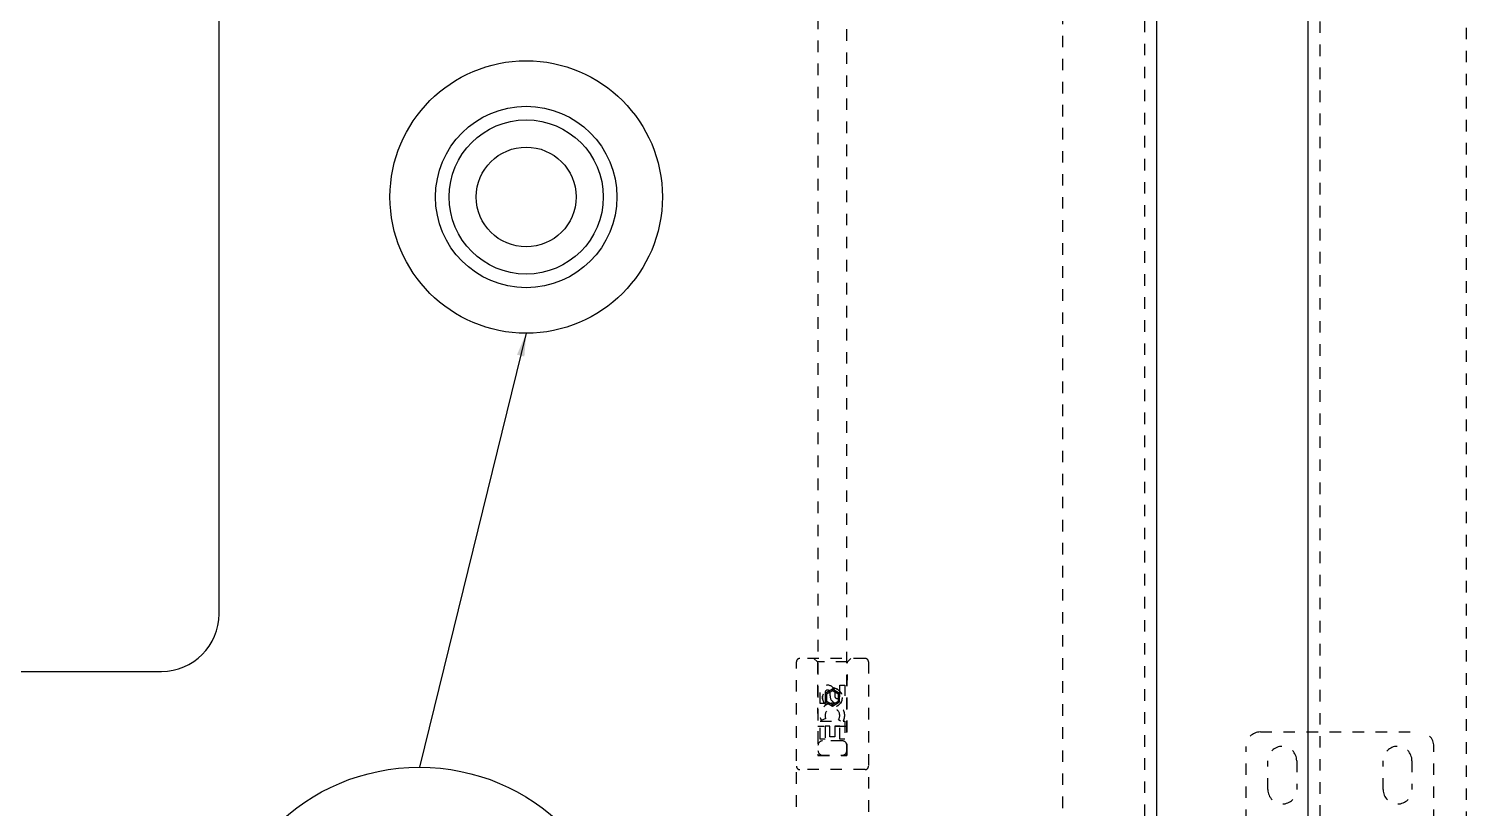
# Model space of a CAD drawing. Header units: inches. Extents: x -15 to 162, y -14 to 102.
# Drawn here: x 62.64 to 75.11, y 53.2 to 59.97 of the extents above; entities that cross this region are included whole.
import ezdxf

# ---------------------------------------------------------------- set-up
doc = ezdxf.new("R2010")
doc.units = ezdxf.units.IN
doc.header["$MEASUREMENT"] = 0
doc.linetypes.add('HIDDEN', pattern=[0.2, 0.1, -0.1])
for name, color, linetype in [('DEFAULT_2', 8, 'HIDDEN'), ('MAIN_OR_RIGHT_DOOR_ASSEMBLY', 7, 'Continuous'), ('SECONDARY_OR_LEFT_DOOR_ASSEMBLY', 7, 'Continuous')]:
    doc.layers.add(name, color=color, linetype=linetype)
doc.dimstyles.get("Standard").update_dxf_attribs({"dimtxt": 0.18, "dimasz": 0.18, "dimexe": 0.18, "dimexo": 0.0625, "dimgap": 0.09, "dimtad": 0, "dimtih": 1, "dimtoh": 1, "dimdec": 4, "dimzin": 0, "dimdsep": 46, "dimtxsty": 'Standard', "dimcen": 0.09, "dimadec": 0, "dimazin": 0, "dimtfac": 1, "dimtdec": 4, "dimtofl": 0, "dimtmove": 0, "dimatfit": 3, "dimfxl": 1, "dimtolj": 1, "dimtzin": 0, "dimarcsym": 0})

# ---------------------------------------------------------------- blocks, each defined once
blk = doc.blocks.new('ENCLOSURE')
at = {"layer": 'DEFAULT_2', "color": 8, "linetype": 'HIDDEN'}
for p, q in [((71.612, 17.006), (71.612, 85.976)), ((75.112, 85.976), (75.112, 17.006)), ((73.326, 53.866), (74.706, 53.866)), ((73.201, 52.893), (73.201, 53.741)), ((74.831, 52.893), (74.831, 53.741)), ((73.391, 53.366), (73.391, 53.616)), ((73.641, 53.616), (73.641, 53.366)), ((74.391, 53.366), (74.391, 53.616)), ((74.641, 53.616), (74.641, 53.366))]:
    blk.add_line(p, q, dxfattribs=at)
for centre, start, end in [((73.326, 53.741), 90, 180), ((74.706, 53.741), 0, 90), ((73.516, 53.616), 0, 180), ((74.516, 53.616), 0, 180), ((73.516, 53.366), 180, 0), ((74.516, 53.366), 180, 0)]:
    blk.add_arc(centre, 0.125, start, end, dxfattribs=at)
at = {"layer": 'MAIN_OR_RIGHT_DOOR_ASSEMBLY', "color": 8, "linetype": 'HIDDEN'}
blk.add_line((73.841, 61.23), (73.841, 41.753), dxfattribs=at)
at = {"layer": 'MAIN_OR_RIGHT_DOOR_ASSEMBLY', "color": 3, "linetype": 'Continuous'}
blk.add_line((73.737, 61.075), (73.737, 41.908), dxfattribs=at)
at = {"layer": 'SECONDARY_OR_LEFT_DOOR_ASSEMBLY', "color": 8, "linetype": 'HIDDEN'}
for p, q in [((72.321, 86.637), (72.321, 16.345)), ((69.487, 85.664), (69.487, 53.662)), ((69.737, 53.662), (69.737, 85.664)), ((69.3, 52.616), (69.3, 54.474)), ((69.895, 54.504), (69.33, 54.504)), ((69.482, 54.474), (69.452, 54.504)), ((69.482, 54.474), (69.486, 53.664)), ((69.742, 54.474), (69.482, 54.474)), ((69.739, 53.664), (69.742, 54.474)), ((69.742, 54.474), (69.772, 54.504)), ((69.925, 54.474), (69.925, 52.616)), ((69.676, 54.178), (69.676, 54.271)), ((69.676, 54.271), (69.719, 54.271)), ((69.719, 54.271), (69.719, 54.178)), ((69.505, 54.114), (69.505, 54.207)), ((69.548, 54.207), (69.548, 54.114)), ((69.612, 54.236), (69.55, 54.2)), ((69.55, 54.2), (69.55, 54.128)), ((69.55, 54.2), (69.56, 54.194)), ((69.612, 54.224), (69.56, 54.194)), ((69.56, 54.194), (69.56, 54.133)), ((69.592, 54.178), (69.592, 54.207)), ((69.612, 54.236), (69.612, 54.224)), ((69.675, 54.2), (69.612, 54.236)), ((69.665, 54.194), (69.612, 54.224)), ((69.633, 54.22), (69.633, 54.174)), ((69.675, 54.2), (69.665, 54.194)), ((69.665, 54.133), (69.665, 54.194)), ((69.675, 54.128), (69.675, 54.2)), ((69.548, 54.114), (69.505, 54.114)), ((69.55, 54.128), (69.56, 54.133)), ((69.55, 54.128), (69.612, 54.091)), ((69.56, 54.133), (69.612, 54.103)), ((69.612, 54.103), (69.665, 54.133)), ((69.612, 54.091), (69.675, 54.128)), ((69.612, 54.091), (69.612, 54.103)), ((69.675, 54.128), (69.665, 54.133)), ((69.74, 53.914), (69.485, 53.914)), ((69.505, 53.802), (69.505, 53.958)), ((69.505, 53.958), (69.683, 53.958)), ((69.554, 53.982), (69.514, 53.965)), ((69.548, 53.915), (69.548, 53.802)), ((69.59, 53.915), (69.548, 53.915)), ((69.59, 53.823), (69.59, 53.915)), ((69.633, 53.915), (69.633, 53.823)), ((69.676, 53.915), (69.633, 53.915)), ((69.683, 53.958), (69.664, 53.971)), ((69.676, 53.802), (69.676, 53.915)), ((69.708, 53.961), (69.706, 53.958)), ((69.706, 53.958), (69.719, 53.958)), ((69.719, 53.958), (69.719, 53.802)), ((69.548, 53.802), (69.505, 53.802)), ((69.697, 53.789), (69.527, 53.789)), ((69.633, 53.823), (69.59, 53.823)), ((69.719, 53.802), (69.676, 53.802)), ((69.486, 53.664), (69.739, 53.664)), ((69.487, 53.665), (69.737, 53.665)), ((69.487, 53.662), (69.737, 53.662)), ((69.895, 53.539), (69.33, 53.539))]:
    blk.add_line(p, q, dxfattribs=at)
at = {"layer": 'SECONDARY_OR_LEFT_DOOR_ASSEMBLY', "color": 3, "linetype": 'Continuous'}
blk.add_line((72.425, 86.637), (72.425, 16.345), dxfattribs=at)
at = {"layer": 'SECONDARY_OR_LEFT_DOOR_ASSEMBLY', "color": 8, "linetype": 'HIDDEN'}
for radius in [0.085, 0.0845]:
    blk.add_circle((69.612, 54.164), radius, dxfattribs=at)
for centre, radius, start, end in [((69.33, 54.474), 0.03, 90, 180), ((69.895, 54.474), 0.03, 0, 90), ((69.57, 54.207), 0.0644, 12.2995, 180.0775), ((69.57, 54.207), 0.0219, 359.9011, 180), ((69.655, 54.178), 0.0635, 180, 0), ((69.654, 54.178), 0.0219, 190.307, 0), ((69.612, 54.008), 0.107, 334.2636, 203.4027), ((69.612, 54.008), 0.0639, 324.8895, 203.4026), ((69.527, 53.749), 0.04, 90, 180), ((69.697, 53.749), 0.04, 0, 90), ((69.527, 53.704), 0.04, 180, 270), ((69.697, 53.704), 0.04, 270, 0), ((69.33, 53.569), 0.03, 180, 270), ((69.895, 53.569), 0.03, 270, 0)]:
    blk.add_arc(centre, radius, start, end, dxfattribs=at)
blk = doc.blocks.new('PANEL_PC')
for p, q in [((16.14, -5.6), (16.14, 5.6)), ((0.5, -6.1), (15.64, -6.1))]:
    blk.add_line(p, q)
blk.add_arc((15.64, -5.6), 0.5, 270, 0)
blk = doc.blocks.new('PUSH BUTTON FRONT')
for radius in [1.182, 0.787, 0.669, 0.433]:
    blk.add_circle((40.845, 1.046), radius)

msp = doc.modelspace()

# ---------------------------------------------------------------- linework, layer by layer
at = {"linetype": 'Continuous'}
msp.add_circle((66.029, 51.779), 1.781, dxfattribs=at)

# ---------------------------------------------------------------- block references
for name, p in [('ENCLOSURE', (0, 0)), ('PANEL_PC', (48.15, 60.491)), ('PUSH BUTTON FRONT', (26.11, 57.461))]:
    msp.add_blockref(name, p)

# ---------------------------------------------------------------- leaders
msp.add_leader([(66.955, 57.325), (66.029, 53.56)], dimstyle='Standard', override={"dimasz": 0.2, "dimtmove": 0}, dxfattribs=at)

doc.saveas('drawing.dxf')
